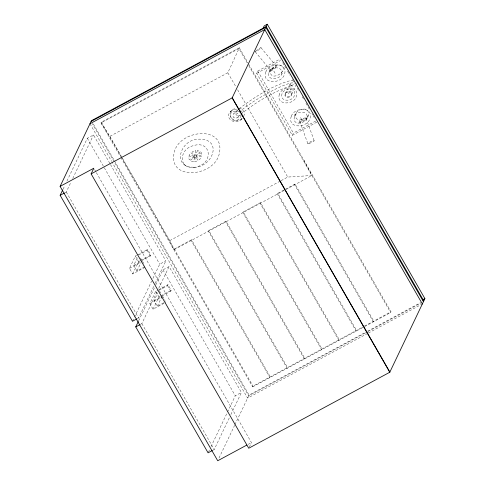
<?xml version="1.0" encoding="UTF-8"?>
<svg xmlns="http://www.w3.org/2000/svg" width="485" height="485" viewBox="0 0 485 485"><rect width="100%" height="100%" fill="white"/><g stroke="black" fill="none" stroke-linecap="round" stroke-linejoin="round"><path stroke-width="0.36" stroke-dasharray="2.42 1.82" d="M241.342 115.533C234.213 129.992 222.045 108.41 238.984 111.423M270.375 69.379C268.199 85.809 295.116 67.075 277.359 64.663L270.375 69.379C262.385 81.165 281.706 81.68 282.761 71.174M281.312 74.211C284.149 66.112 270.86 65.936 268.926 72.41L275.91 67.7M285.107 94.254C283.713 98.758 291.242 98.158 291.667 94.393C293.061 89.883 285.532 90.489 285.107 94.254L290.497 82.959L290.279 84.445L291.582 86.003L290.424 85.645L291.982 85.809L289.436 86.239L290.206 86.033C273.182 91.974 257.402 101.395 243.143 112.362M285.471 93.496C284.083 97.103 289.775 97.734 291.236 95.096M294.377 116.709C291.849 127.288 307.866 123.311 308.211 115.472C310.733 104.893 294.716 108.876 294.377 116.709C296.311 110.234 309.6 110.404 306.762 118.504M295.826 113.678C294.365 116.473 296.45 119.916 299.536 120.147L307.357 116.885L308.211 115.472M296.771 83.681L296.996 82.923M243.731 116.309C245.804 112.781 242.7 108.416 238.875 108.149M239.329 47.809L101.371 122.141L101.007 122.899L109.852 136.352L227.829 72.786L239.329 47.809L247.987 62.874M63.062 189.211L64.681 185.81M66.948 181.057L87.361 138.267L93.49 134.963L110.071 163.821M65.051 192.678L66.275 192.018L71.137 181.833M72.756 178.431L93.49 134.963M144.966 267.356L132.702 273.964L129.483 268.357L135.351 256.044L136.643 255.346M144.766 266.768L136.958 270.969L133.733 265.362L137.467 257.541M132.702 273.964L138.577 261.651L139.868 260.96M136.958 270.969L140.686 263.149M138.71 254.934L147.167 250.375L147.616 249.435L150.841 255.043L150.392 255.989L141.929 260.542M132.49 321.246L134.109 317.851M134.436 317.172L151.605 281.173M152.902 278.457L159.704 264.192L165.834 260.888L110.447 164.476M137.394 318.609L138.619 317.948L153.848 286.023M155.145 283.307L165.834 260.888M138.655 320.785L154.527 287.508M155.824 284.786L162.948 269.848L169.083 266.544L241.427 392.468L230.09 416.239M316.838 122.135L292.31 135.351L256.68 73.332L257.765 71.059L280.306 58.915M109.852 136.352L169.762 240.633L173.933 249.836L174.291 249.078L191.539 239.784L270.272 376.839L269.909 377.597L191.175 240.548L191.539 239.784M164.033 303.307L153.066 309.218L149.841 303.61L155.715 291.297L158.292 289.909M140.644 324.259L141.869 323.598L157.419 290.994M158.716 288.278L169.083 266.544M163.827 302.719L157.316 306.229L154.097 300.615L157.825 292.794M153.066 309.218L158.935 296.905L160.226 296.214M157.316 306.229L161.978 296.45M159.068 290.188L167.525 285.635L167.974 284.689L171.199 290.303L170.75 291.242L162.293 295.801M165.324 302.61L165.773 301.67M208.78 230.496L208.423 231.254L287.156 368.303L287.52 367.545L208.78 230.496L226.028 221.202L304.762 358.251L304.404 359.015L225.664 221.96L226.028 221.202M288.569 93.945L293.637 83.323A32.659 4.48 -29.9 0 0 268.678 92.659L262.246 96.254A32.659 4.48 -29.9 0 0 238.45 113.053M296.456 84.354L291.303 95.151C292.691 91.538 286.999 90.913 285.538 93.544M243.276 211.909L242.912 212.672L321.646 349.721L322.01 348.964L243.276 211.909L260.518 202.621L339.251 339.67L338.894 340.428L260.16 203.379L260.518 202.621M292.31 135.351L293.395 133.078L315.935 120.935M307.357 116.885L305.908 119.916L298.093 123.178M277.766 193.327L277.402 194.085L356.135 331.14L356.499 330.376L277.766 193.327L285.059 189.399M295.007 184.033L294.65 184.797L373.383 321.846L373.747 321.088L295.007 184.033L285.726 189.041M208.404 452.147L209.702 449.431M210.999 446.715L227.198 412.753M227.52 412.074L235.298 395.772L241.427 392.468M212.988 450.183L214.212 449.522L229.763 416.918M120.929 157.577L252.667 386.884L253.024 386.127L363.798 326.447M219.02 458.028L234.613 425.339M234.934 424.66L249.054 395.063L366.836 331.607M249.345 446.982L251.448 442.581L96.085 172.157M252.667 386.884L390.631 312.552L390.989 311.794L248.362 63.535M231.891 110.38C221.942 117.831 236.625 126.882 242.373 118.213C233.43 126.882 223.112 110.738 236.365 108.234M241.057 119.455L242.179 118.073M237.85 109.877C236.431 111.835 230.896 114.284 233.461 117.412C235.922 119.498 238.929 116.861 240.439 114.921C236.85 118.219 232.824 111.489 237.905 110.501M237.808 117.406C241.027 114.945 236.304 111.126 233.825 113.678M239.238 108.561C255.419 96.667 272.946 84.863 292.661 80.019M230.575 111.629L233.794 109.731L237.559 109.392M256.68 73.332L280.542 60.48M137.291 255.001L147.616 249.435M169.762 240.633L280.409 181.014M281.076 180.656L287.738 177.067L311.891 175.503L303.695 159.838M140.511 260.609L150.841 255.043M133.733 265.362L141.541 261.154M129.483 268.357L141.741 261.748M173.933 249.836L285.362 189.799M286.029 189.441L311.891 175.503M158.941 289.557L167.974 284.689M160.874 295.862L171.199 290.303M154.097 300.615L160.602 297.111M149.841 303.61L162.105 297.002M364.459 326.09L390.989 311.794M367.503 331.243L420.737 302.561M365.411 332.934L248.69 395.827L92.198 123.432M368.079 331.497L420.774 303.107M367.66 333.413L247.605 398.1L111.853 161.808M368.327 333.056L422.356 303.943M248.138 444.363L251.448 442.581M197.753 166.531C213.915 161.984 210.732 139.716 192.83 145.803C178.565 149.453 178.237 170.538 195.467 167.089C171.302 168.998 179.426 139.88 198.013 139.177C223.294 137.928 213.315 166.985 194.279 167.331M184.082 164.433L185.167 165.209M240.851 110.701L241.645 111.489M260.978 47.694L276.304 66.154M255.286 51.84L270.606 70.301M282.706 62.729L285.707 67.955M287.581 71.216L289.836 75.133M292.461 79.704L294.71 83.62M297.335 88.191L298.833 90.804M302.21 96.679L303.707 99.292M305.962 103.208L307.836 106.47M308.211 107.124L309.333 109.083M311.958 113.654L312.71 114.957M313.086 115.612L314.213 117.57M273.849 71.095L275.122 73.308M300.567 117.606L301.84 119.825M257.765 71.059L293.395 133.078M247.241 62.959L238.972 48.567L101.007 122.899L120.553 156.922M248.744 65.578L390.631 312.552M227.829 72.786L235.74 86.554M237.626 89.834L287.738 177.067M101.371 122.141L120.917 156.164M121.292 156.819L253.024 386.127M93.314 123.984L114.054 160.086M114.43 160.741L249.054 395.063M89.986 123.736L111.477 161.147M87.361 138.267L103.935 167.125M104.317 167.78L159.704 264.192M162.948 269.848L235.298 395.772M167.525 285.635L170.75 291.242M147.167 250.375L150.392 255.989M94.581 169.526L95.709 171.496M162.554 296.062L165.058 300.421M142.554 261.427L144.7 265.168M159.426 290.812L160.856 293.304M140.498 258.05L141.571 259.924M155.715 291.297L158.935 296.905M135.351 256.044L138.577 261.651M66.275 192.018L138.619 317.948M141.869 323.598L214.212 449.522M242.039 111.877L242.797 113.308M306.053 118.34L314.171 140.68M299.718 121.292L307.836 143.633M255.765 51.125A3.54 0.418 -35.4 0 1 260.645 47.76A3.54 0.418 -35.4 0 1 258.384 50.1A3.54 0.418 -35.4 0 1 255.413 51.489M195.146 157.231L194.782 161.748L198.177 160.596L195.837 157.001L195.146 157.231M195.801 150.58L195.443 155.097L194.746 155.327L192.406 151.738L195.801 150.58M174.921 149.968C165.173 180.444 210.635 177.856 218.559 156.291C228.308 125.815 182.851 128.41 174.921 149.968M194.115 155.994L188.998 155.503L190.951 152.793L194.509 155.491L194.115 155.994M196.486 156.291L196.079 156.843L199.638 159.541L201.584 156.825L196.486 156.291M265.829 71.962C261.518 84.663 281.312 83.978 284.41 74.66C288.72 61.959 268.926 62.644 265.829 71.962M279.421 94.242C275.565 105.251 293.637 105.487 296.268 96.679C300.124 85.663 282.052 85.433 279.421 94.242M282.015 93.805C279.178 101.905 292.467 102.074 294.401 95.6C297.232 87.5 283.943 87.33 282.015 93.805M291.279 116.261C286.968 128.962 306.762 128.276 309.86 118.952C314.165 106.257 294.371 106.942 291.279 116.261M194.873 157.225L193.078 161.766L190.229 160.687L194.297 156.994L194.873 157.225M197.504 150.562L195.71 155.109L196.292 155.333L200.353 151.641L197.504 150.562M194.158 156.825L189.277 159.662L188.738 158.395L188.641 156.976L194.036 156.273L194.158 156.825M201.305 152.672L196.431 155.503L196.552 156.055L201.942 155.352L201.305 152.672M300.979 121.129A3.51 0.546 -24.3 0 0 306.077 118.485A3.51 0.546 -24.3 0 0 301.603 119.831A3.51 0.546 -24.3 0 0 300.979 121.129M309.103 143.475A3.51 0.546 -24.3 0 0 314.195 140.826A3.51 0.546 -24.3 0 0 309.721 142.172A3.51 0.546 -24.3 0 0 309.103 143.475M271.794 69.804A3.54 0.418 -35.4 0 0 276.341 66.257A3.54 0.418 -35.4 0 0 272.231 68.615A3.54 0.418 -35.4 0 0 271.794 69.804"/><path stroke-width="0.73" d="M246.816 445.072L217.723 460.75L60.104 186.385L91.429 120.704L266.186 26.548L423.805 300.912M136.782 318.936L132.49 321.246L60.146 195.322L62.735 189.89M263.119 28.197L264.216 25.899L267.277 24.25L424.896 298.614L389.776 372.256L248.744 448.243L91.125 173.879L93.823 168.216L60.104 186.385M91.125 173.879L232.151 97.891L267.277 24.25M212.375 450.516L208.083 452.826L135.739 326.902L138.328 321.464M91.071 121.462L265.822 27.305L423.441 301.67M89.986 123.736L264.737 29.579L422.356 303.943M60.146 195.322L64.438 193.012M135.739 326.902L140.032 324.586M422.447 299.936L424.896 298.614M232.23 97.727L389.849 372.092M232.151 97.891L389.776 372.256"/></g></svg>
